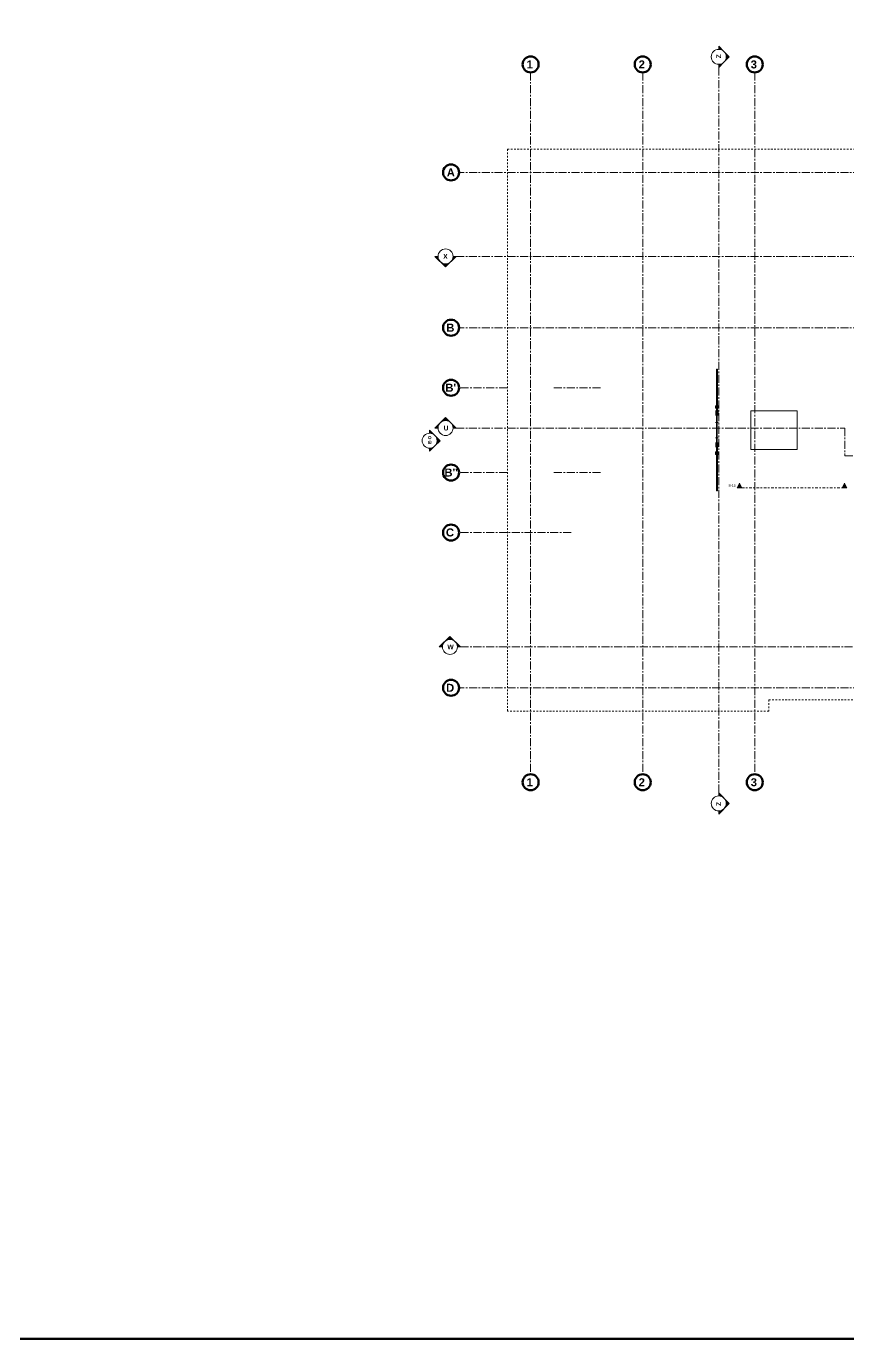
# Model space of a CAD drawing. Header units: inches. Extents: x -38 to 5698, y -33 to 92.
# Drawn here: x 534.1 to 585.4, y -33.2 to 48.8 of the extents above; entities that cross this region are included whole.
import ezdxf

# ---------------------------------------------------------------- set-up
doc = ezdxf.new("R2010")
doc.units = ezdxf.units.IN
doc.header["$MEASUREMENT"] = 0
doc.set_wipeout_variables(frame=1)
for name, pattern in [('Oculto', [0.15875, 0.105833, -0.052917]), ('Punto & Raya', [0.65, 0.5, -0.075, 0, -0.075]), ('Punto & Rayas', [0.335139, 0.15875, -0.088194, 0, -0.088194]), ('Wipeout_Contour', [1, 0, -1])]:
    doc.linetypes.add(name, pattern=pattern)
for name, color, linetype in [('02 _ ARQ _ ALB _ Ejes Generales', 7, 'Continuous'), ('08 _ STR _ EXT _ 07 Losa Aligerada', 7, 'Continuous'), ('Acabado - Muros', 7, 'Continuous'), ('Dibujo 2D - General', 7, 'Continuous'), ('Marcador - Alzados', 7, 'Continuous'), ('Marcador - Secciones', 251, 'Continuous')]:
    doc.layers.add(name, color=color, linetype=linetype)
doc.layers.add('COTAS', color=253, linetype='Continuous', lineweight=13)
doc.styles.add('Estilo_Generado_1', font='swisseb.ttf')
doc.styles.add('Estilo_Generado_3', font='arial.ttf')

msp = doc.modelspace()

# ---------------------------------------------------------------- hatches: boundary and pattern name
at = {"layer": 'Marcador - Alzados', "linetype": 'Continuous', "lineweight": 13}
for points in [[(559.262, 23.553), (559.262, 23.359, -0.198912), (559.593, 23.222)], [(559.593, 23.222, -0.414214), (559.593, 22.559), (559.925, 22.891)], [(559.262, 22.228), (559.593, 22.559, -0.198912), (559.262, 22.422)]]:
    msp.add_hatch(color=7, dxfattribs=at).paths.add_polyline_path(points)
at = {"layer": 'Marcador - Secciones', "linetype": 'Continuous', "lineweight": 13}
for points in [[(577.324, 47.536), (577.324, 47.342, -0.198912), (577.655, 47.205)], [(577.655, 47.205, -0.414214), (577.655, 46.542), (577.987, 46.874)], [(577.324, 46.211), (577.655, 46.542, -0.198912), (577.324, 46.405)], [(559.596, 34.407), (559.927, 34.075, -0.198912), (559.79, 34.407)], [(559.927, 34.075), (560.258, 33.744), (560.59, 34.075, -0.414214)], [(560.921, 34.407), (560.727, 34.407, -0.198912), (560.59, 34.075)], [(559.596, 23.682), (559.79, 23.682, -0.198912), (559.927, 24.013)], [(559.927, 24.013, -0.414214), (560.59, 24.013), (560.258, 24.344)], [(560.921, 23.682), (560.59, 24.013, -0.198912), (560.727, 23.682)], [(560.199, 10.333, -0.414214), (560.861, 10.333), (560.53, 10.664)], [(559.868, 10.002), (560.062, 10.002, -0.198912), (560.199, 10.333)], [(561.193, 10.002), (560.861, 10.333, -0.198912), (560.999, 10.002)], [(577.324, 0.888), (577.324, 0.694, -0.198912), (577.655, 0.557)], [(577.655, -0.106), (577.987, 0.225), (577.655, 0.557, -0.414214)], [(577.324, -0.437), (577.655, -0.106, -0.198912), (577.324, -0.243)]]:
    msp.add_hatch(color=7, dxfattribs=at).paths.add_polyline_path(points)
at = {"layer": 'Marcador - Secciones', "linetype": 'Continuous', "lineweight": 20}
for points in [[(578.468, 19.946), (578.768, 19.946), (578.618, 20.246)], [(585.337, 19.946), (585.187, 20.246), (585.037, 19.946)]]:
    msp.add_hatch(color=152, dxfattribs=at).paths.add_polyline_path(points)

# ---------------------------------------------------------------- linework, layer by layer
at = {"layer": '02 _ ARQ _ ALB _ Ejes Generales', "color": 251, "linetype": 'Punto & Raya', "lineweight": 13}
for p, q in [((565.574, 45.9), (565.574, 2.05)), ((572.574, 45.9), (572.574, 2.05)), ((579.574, 45.9), (579.574, 2.05)), ((611.824, 39.65), (561.1, 39.65)), ((611.824, 29.95), (561.1, 29.95)), ((564.1, 26.2), (561.1, 26.2)), ((567.029, 26.2), (570.029, 26.2)), ((564.1, 20.9), (561.1, 20.9)), ((567.029, 20.9), (570.029, 20.9)), ((568.1, 17.15), (561.1, 17.15)), ((611.824, 7.45), (561.1, 7.45))]:
    msp.add_line(p, q, dxfattribs=at)
at = {"layer": '02 _ ARQ _ ALB _ Ejes Generales', "color": 7, "linetype": 'Continuous', "lineweight": 60}
for centre in [(565.574, 46.4), (572.574, 46.4), (579.574, 46.4), (560.6, 39.65), (560.6, 29.95), (560.6, 26.2), (560.6, 20.9), (560.6, 17.15), (560.6, 7.45), (565.574, 1.55), (572.574, 1.55), (579.574, 1.55)]:
    msp.add_circle(centre, 0.5, dxfattribs=at)
at = {"layer": '08 _ STR _ EXT _ 07 Losa Aligerada', "color": 254, "linetype": 'Continuous', "lineweight": 18, "flags": 128}
msp.add_lwpolyline([(579.324, 24.75), (579.324, 22.35), (582.224, 22.35), (582.224, 24.75)], close=True, dxfattribs=at)
at = {"layer": 'Dibujo 2D - General', "color": 7, "linetype": 'Oculto', "lineweight": 13}
msp.add_lwpolyline([(607.824, 18.1), (609.174, 18.1), (609.174, 6.7), (580.453, 6.7), (580.453, 6), (564.124, 6), (564.124, 41.1), (589.304, 41.1), (589.304, 40.4), (609.174, 40.4), (609.174, 29.7), (607.824, 29.7)], close=True, dxfattribs=at)
at = {"layer": 'Marcador - Alzados', "color": 7, "linetype": 'Continuous', "lineweight": 13, "flags": 128}
for points in [[(559.593, 23.222), (559.262, 23.553), (559.262, 23.359, -0.198912)], [(559.593, 22.559), (559.262, 22.228), (559.262, 22.422, 0.198912)]]:
    msp.add_lwpolyline(points, format="xyb", dxfattribs=at)
msp.add_lwpolyline([(559.593, 22.559), (559.925, 22.891), (559.593, 23.222)], dxfattribs=at)
at = {"layer": 'Marcador - Alzados', "color": 7, "linetype": 'Continuous', "lineweight": 13}
msp.add_circle((559.262, 22.891), 0.468, dxfattribs=at)
at = {"layer": 'Marcador - Secciones', "color": 251, "linetype": 'Punto & Raya', "lineweight": 13}
for p, q in [((577.324, 46.211), (577.324, 0.888)), ((560.921, 34.407), (612.194, 34.407)), ((560.921, 23.682), (585.207, 23.682)), ((585.207, 23.682), (585.207, 21.937)), ((585.207, 21.937), (612.961, 21.937)), ((561.193, 10.002), (602.605, 10.002))]:
    msp.add_line(p, q, dxfattribs=at)
at = {"layer": 'Marcador - Secciones', "color": 7, "linetype": 'Continuous', "lineweight": 13}
for p, q in [((560.258, 33.744), (559.596, 34.407)), ((560.921, 34.407), (560.258, 33.744)), ((560.258, 24.344), (559.596, 23.682)), ((560.53, 10.664), (559.868, 10.002)), ((561.193, 10.002), (560.53, 10.664)), ((577.987, 0.225), (577.324, 0.888)), ((577.987, 0.225), (577.324, -0.437))]:
    msp.add_line(p, q, dxfattribs=at)
at = {"layer": 'Marcador - Secciones', "color": 251, "linetype": 'Punto & Rayas', "lineweight": 13}
msp.add_line((578.768, 19.946), (585.037, 19.946), dxfattribs=at)
at = {"layer": 'Marcador - Secciones', "color": 7, "linetype": 'Continuous', "lineweight": 13, "flags": 128}
for points in [[(577.655, 47.205), (577.324, 47.536), (577.324, 47.342, -0.198912)], [(577.655, 46.542), (577.324, 46.211), (577.324, 46.405, 0.198912)], [(559.596, 34.407), (559.79, 34.407, 0.198912)], [(560.921, 34.407), (560.727, 34.407, -0.198912)], [(560.59, 24.013), (560.921, 23.682), (560.727, 23.682, 0.198912)], [(559.596, 23.682), (559.79, 23.682, -0.198912)], [(559.868, 10.002), (560.062, 10.002, -0.198912)], [(561.193, 10.002), (560.999, 10.002, 0.198912)], [(577.324, 0.888), (577.324, 0.694, -0.198912)], [(577.324, -0.437), (577.324, -0.243, 0.198912)]]:
    msp.add_lwpolyline(points, format="xyb", dxfattribs=at)
for points in [[(577.655, 46.542), (577.987, 46.874), (577.655, 47.205)], [(560.59, 24.013), (560.258, 24.344)]]:
    msp.add_lwpolyline(points, dxfattribs=at)
at = {"layer": 'Marcador - Secciones', "color": 152, "linetype": 'Continuous', "lineweight": 20, "flags": 128}
for points in [[(578.468, 19.946), (578.768, 19.946), (578.618, 20.246)], [(585.337, 19.946), (585.037, 19.946), (585.187, 20.246)]]:
    msp.add_lwpolyline(points, close=True, dxfattribs=at)
at = {"layer": 'Marcador - Secciones', "color": 7, "linetype": 'Continuous', "lineweight": 13}
for centre in [(577.324, 46.874), (560.258, 34.407), (560.258, 23.682), (560.53, 10.002), (577.324, 0.225)]:
    msp.add_circle(centre, 0.468, dxfattribs=at)

# ---------------------------------------------------------------- texts
at = {"layer": '02 _ ARQ _ ALB _ Ejes Generales', "color": 7, "lineweight": 30, "char_height": 0.5, "attachment_point": 1, "style": 'Estilo_Generado_1'}
for s, insert in [('\\A1;{\\pql;\\pt0;\\fSwis721 Ex BT|b1|i0|c0|p34;1}', (565.325, 46.65)), ('\\A1;{\\pql;\\pt0;\\fSwis721 Ex BT|b1|i0|c0|p34;2}', (572.325, 46.65)), ('\\A1;{\\pql;\\pt0;\\fSwis721 Ex BT|b1|i0|c0|p34;3}', (579.325, 46.65)), ('\\A1;{\\pql;\\pt0;\\fSwis721 Ex BT|b1|i0|c0|p34;A}', (560.334, 39.9)), ('\\A1;{\\pql;\\pt0;\\fSwis721 Ex BT|b1|i0|c0|p34;B}', (560.307, 30.2)), ("\\A1;{\\pql;\\pt0;\\fSwis721 Ex BT|b1|i0|c0|p34;B'}", (560.248, 26.45)), ("\\A1;{\\pql;\\pt0;\\fSwis721 Ex BT|b1|i0|c0|p34;B''}", (560.188, 21.15)), ('\\A1;{\\pql;\\pt0;\\fSwis721 Ex BT|b1|i0|c0|p34;C}', (560.28, 17.408)), ('\\A1;{\\pql;\\pt0;\\fSwis721 Ex BT|b1|i0|c0|p34;D}', (560.293, 7.7)), ('\\A1;{\\pql;\\pt0;\\fSwis721 Ex BT|b1|i0|c0|p34;1}', (565.325, 1.8)), ('\\A1;{\\pql;\\pt0;\\fSwis721 Ex BT|b1|i0|c0|p34;2}', (572.325, 1.8)), ('\\A1;{\\pql;\\pt0;\\fSwis721 Ex BT|b1|i0|c0|p34;3}', (579.325, 1.8))]:
    msp.add_mtext(s, dxfattribs=dict(at, insert=insert))
at = {"layer": 'Marcador - Alzados', "color": 5, "lineweight": 35, "insert": (559.367, 23.192), "char_height": 0.2, "attachment_point": 9, "rotation": 90, "style": 'Estilo_Generado_1'}
msp.add_mtext('\\A1;{\\pqr;\\pt0;\\fSwis721 Ex BT|b1|i0|c0|p34;E-O}', dxfattribs=at)
at = {"layer": 'Marcador - Secciones', "color": 5, "lineweight": 25, "char_height": 0.3, "rotation": 90, "style": 'Estilo_Generado_1'}
for s, insert, attachment_point in [('\\A1;{\\pqr;\\pt0;\\fSwis721 Ex BT|b1|i0|c0|p34;Z}', (577.474, 47.035), 9), ('\\A1;{\\pql;\\pt0;\\fSwis721 Ex BT|b1|i0|c0|p34;Z}', (577.474, 0.064), 7)]:
    msp.add_mtext(s, dxfattribs=dict(at, insert=insert, attachment_point=attachment_point))
at = {"layer": 'Marcador - Secciones', "color": 5, "lineweight": 25, "char_height": 0.3, "style": 'Estilo_Generado_1'}
for s, insert, attachment_point in [('\\A1;{\\pql;\\pt0;\\fSwis721 Ex BT|b1|i0|c0|p34;X}', (560.11, 34.257), 7), ('\\A1;{\\pqr;\\pt0;\\fSwis721 Ex BT|b1|i0|c0|p34;U}', (560.444, 23.524), 9), ('\\A1;{\\pqr;\\pt0;\\fSwis721 Ex BT|b1|i0|c0|p34;W}', (560.766, 9.852), 9)]:
    msp.add_mtext(s, dxfattribs=dict(at, insert=insert, attachment_point=attachment_point))
at = {"layer": 'Marcador - Secciones', "color": 152, "lineweight": 20, "insert": (578.378, 20.012), "char_height": 0.15, "attachment_point": 9, "style": 'Estilo_Generado_3'}
msp.add_mtext('\\A1;{\\pqr;\\pt0;\\fArial|b0|i0|c0|p34;S-16}', dxfattribs=at)

# ---------------------------------------------------------------- next in the draw order: wipeouts: each hides what was drawn before it
at = {"color": 254, "linetype": 'Wipeout_Contour', "lineweight": 0, "ltscale": 19381.455}
msp.add_wipeout([(577.184, 26.887), (577.184, 26.885), (577.194, 26.885), (577.194, 26.887)], dxfattribs=at).dxf.layer = 'Acabado - Muros'
at = {"color": 254, "linetype": 'Wipeout_Contour', "lineweight": 0, "ltscale": 19381.425073}
msp.add_wipeout([(577.184, 25.925), (577.184, 25.065), (577.194, 25.065), (577.194, 25.925)], dxfattribs=at).dxf.layer = 'Acabado - Muros'
at = {"color": 254, "linetype": 'Wipeout_Contour', "lineweight": 0, "ltscale": 19381.481933}
msp.add_wipeout([(577.244, 22.11), (577.244, 22.495), (577.194, 22.495), (577.194, 22.11)], dxfattribs=at).dxf.layer = 'Acabado - Muros'

# ---------------------------------------------------------------- next in the draw order: wipeouts: each hides what was drawn before it
at = {"color": 254, "linetype": 'Wipeout_Contour', "lineweight": 0, "ltscale": 24226.324299}
msp.add_wipeout([(577.184, 26.935), (577.184, 26.887), (577.194, 26.887), (577.194, 26.91), (577.194, 26.935)], dxfattribs=at).dxf.layer = 'Acabado - Muros'
at = {"color": 254, "linetype": 'Wipeout_Contour', "lineweight": 0, "ltscale": 19381.434131}
msp.add_wipeout([(577.184, 25.925), (577.194, 25.925), (577.194, 25.933), (577.184, 25.933)], dxfattribs=at).dxf.layer = 'Acabado - Muros'
at = {"color": 254, "linetype": 'Wipeout_Contour', "lineweight": 0, "ltscale": 33918.454927}
msp.add_wipeout([(577.194, 24.915), (577.184, 24.915), (577.184, 24.055), (577.234, 24.055), (577.234, 24.463), (577.194, 24.463), (577.194, 24.775)], dxfattribs=at).dxf.layer = 'Acabado - Muros'
at = {"color": 254, "linetype": 'Wipeout_Contour', "lineweight": 0, "ltscale": 24226.104078}
msp.add_wipeout([(577.134, 22.035), (577.194, 22.035), (577.194, 22.11), (577.194, 22.121), (577.134, 22.121)], dxfattribs=at).dxf.layer = 'Acabado - Muros'

# ---------------------------------------------------------------- next in the draw order: wipeouts: each hides what was drawn before it
at = {"color": 254, "linetype": 'Wipeout_Contour', "lineweight": 0, "ltscale": 19381.458435}
msp.add_wipeout([(577.184, 27.144), (577.184, 26.935), (577.194, 26.935), (577.194, 27.144)], dxfattribs=at).dxf.layer = 'Acabado - Muros'
at = {"color": 254, "linetype": 'Wipeout_Contour', "lineweight": 0, "ltscale": 24226.297788}
msp.add_wipeout([(577.184, 25.975), (577.184, 25.933), (577.194, 25.933), (577.194, 25.95), (577.194, 25.975)], dxfattribs=at).dxf.layer = 'Acabado - Muros'
at = {"color": 254, "linetype": 'Wipeout_Contour', "lineweight": 0, "ltscale": 19381.46562}
msp.add_wipeout([(577.184, 24.005), (577.184, 23.095), (577.234, 23.095), (577.234, 24.005)], dxfattribs=at).dxf.layer = 'Acabado - Muros'
at = {"color": 254, "linetype": 'Wipeout_Contour', "lineweight": 0, "ltscale": 24227.55406}
msp.add_wipeout([(577.244, 22.11), (577.244, 22.035), (577.284, 22.035), (577.284, 22.121), (577.244, 22.121)], dxfattribs=at).dxf.layer = 'Acabado - Muros'

# ---------------------------------------------------------------- next in the draw order: hatches: boundary and pattern name
at = {"layer": 'Acabado - Muros', "linetype": 'Continuous', "lineweight": 0}
msp.add_hatch(color=254, dxfattribs=at).paths.add_polyline_path([(577.234, 24.055), (577.184, 24.055), (577.184, 24.005), (577.234, 24.005)])

# ---------------------------------------------------------------- next in the draw order: linework, layer by layer
at = {"layer": 'Acabado - Muros', "color": 7, "linetype": 'Continuous', "lineweight": 60}
for p, q in [((577.184, 24.055), (577.184, 24.005)), ((577.234, 24.055), (577.184, 24.055)), ((577.234, 24.005), (577.184, 24.005)), ((577.234, 24.055), (577.234, 24.005))]:
    msp.add_line(p, q, dxfattribs=at)

# ---------------------------------------------------------------- next in the draw order: wipeouts: each hides what was drawn before it
at = {"color": 254, "linetype": 'Wipeout_Contour', "lineweight": 0, "ltscale": 19381.461714}
msp.add_wipeout([(577.184, 27.144), (577.194, 27.144), (577.194, 27.229), (577.184, 27.229)], dxfattribs=at).dxf.layer = 'Acabado - Muros'
at = {"color": 254, "linetype": 'Wipeout_Contour', "lineweight": 0, "ltscale": 19381.259182}
msp.add_wipeout([(577.134, 22.185), (577.134, 22.121), (577.194, 22.121), (577.194, 22.185)], dxfattribs=at).dxf.layer = 'Acabado - Muros'

# ---------------------------------------------------------------- next in the draw order: wipeouts: each hides what was drawn before it
at = {"color": 254, "linetype": 'Wipeout_Contour', "lineweight": 0, "ltscale": 19381.584659}
msp.add_wipeout([(577.244, 27.286), (577.244, 27.35), (577.194, 27.35), (577.194, 27.286)], dxfattribs=at).dxf.layer = 'Acabado - Muros'
at = {"color": 254, "linetype": 'Wipeout_Contour', "lineweight": 0, "ltscale": 19381.659178}
msp.add_wipeout([(577.244, 22.185), (577.244, 22.121), (577.284, 22.121), (577.284, 22.185)], dxfattribs=at).dxf.layer = 'Acabado - Muros'

# ---------------------------------------------------------------- next in the draw order: wipeouts: each hides what was drawn before it
at = {"color": 254, "linetype": 'Wipeout_Contour', "lineweight": 0, "ltscale": 19381.579732}
msp.add_wipeout([(577.244, 26.91), (577.244, 27.286), (577.194, 27.286), (577.194, 26.91)], dxfattribs=at).dxf.layer = 'Acabado - Muros'
at = {"color": 254, "linetype": 'Wipeout_Contour', "lineweight": 0, "ltscale": 19381.469815}
msp.add_wipeout([(577.244, 21.15), (577.244, 22.11), (577.194, 22.11), (577.194, 21.15)], dxfattribs=at).dxf.layer = 'Acabado - Muros'

# ---------------------------------------------------------------- next in the draw order: linework, layer by layer
at = {"layer": 'Acabado - Muros', "color": 251, "linetype": 'Continuous', "lineweight": 13, "flags": 128}
msp.add_lwpolyline([(577.194, 27.35), (577.244, 27.35)], dxfattribs=at)

# ---------------------------------------------------------------- next in the draw order: wipeouts: each hides what was drawn before it
at = {"color": 254, "linetype": 'Wipeout_Contour', "lineweight": 0, "ltscale": 19381.565052}
msp.add_wipeout([(577.244, 25.95), (577.244, 26.91), (577.194, 26.91), (577.194, 25.95)], dxfattribs=at).dxf.layer = 'Acabado - Muros'
at = {"color": 254, "linetype": 'Wipeout_Contour', "lineweight": 0, "ltscale": 24226.181827}
msp.add_wipeout([(577.184, 21.168), (577.184, 21.125), (577.194, 21.125), (577.194, 21.15), (577.194, 21.168)], dxfattribs=at).dxf.layer = 'Acabado - Muros'

# ---------------------------------------------------------------- next in the draw order: wipeouts: each hides what was drawn before it
at = {"color": 254, "linetype": 'Wipeout_Contour', "lineweight": 0, "ltscale": 19381.544483}
msp.add_wipeout([(577.244, 24.99), (577.244, 25.95), (577.194, 25.95), (577.194, 24.99)], dxfattribs=at).dxf.layer = 'Acabado - Muros'
at = {"color": 254, "linetype": 'Wipeout_Contour', "lineweight": 0, "ltscale": 19381.341622}
msp.add_wipeout([(577.184, 21.175), (577.184, 21.168), (577.194, 21.168), (577.194, 21.175)], dxfattribs=at).dxf.layer = 'Acabado - Muros'

# ---------------------------------------------------------------- next in the draw order: wipeouts: each hides what was drawn before it
at = {"color": 254, "linetype": 'Wipeout_Contour', "lineweight": 0, "ltscale": 19381.44513}
msp.add_wipeout([(577.184, 26.885), (577.184, 25.975), (577.194, 25.975), (577.194, 26.885)], dxfattribs=at).dxf.layer = 'Acabado - Muros'
at = {"color": 254, "linetype": 'Wipeout_Contour', "lineweight": 0, "ltscale": 19381.532185}
msp.add_wipeout([(577.244, 24.775), (577.244, 24.99), (577.194, 24.99), (577.194, 24.775)], dxfattribs=at).dxf.layer = 'Acabado - Muros'
at = {"color": 254, "linetype": 'Wipeout_Contour', "lineweight": 0, "ltscale": 19381.45305}
msp.add_wipeout([(577.244, 20.19), (577.244, 21.15), (577.194, 21.15), (577.194, 20.19)], dxfattribs=at).dxf.layer = 'Acabado - Muros'

# ---------------------------------------------------------------- next in the draw order: hatches: boundary and pattern name
at = {"layer": 'Acabado - Muros', "linetype": 'Continuous', "lineweight": 9}
msp.add_hatch(color=250, dxfattribs=at).paths.add_polyline_path([(577.204, 24.463), (577.204, 24.055), (577.214, 24.055), (577.214, 24.463)])

# ---------------------------------------------------------------- next in the draw order: linework, layer by layer
at = {"layer": 'Acabado - Muros', "color": 7, "linetype": 'Continuous', "lineweight": 60}
msp.add_line((577.244, 24.463), (577.194, 24.463), dxfattribs=at)
at = {"layer": 'Acabado - Muros', "color": 251, "linetype": 'Continuous', "lineweight": 13, "flags": 128}
for points in [[(577.184, 26.935), (577.184, 27.229)], [(577.194, 27.229), (577.184, 27.229)], [(577.184, 27.144), (577.194, 27.144)], [(577.194, 27.286), (577.244, 27.286)], [(577.184, 26.935), (577.184, 26.887), (577.184, 26.885)], [(577.194, 26.935), (577.184, 26.935)], [(577.184, 26.887), (577.194, 26.887)], [(577.184, 25.975), (577.184, 26.885)], [(577.184, 26.885), (577.194, 26.885)], [(577.194, 26.91), (577.244, 26.91)], [(577.184, 25.975), (577.184, 25.933), (577.184, 25.925)], [(577.194, 25.975), (577.184, 25.975)], [(577.184, 25.933), (577.194, 25.933)], [(577.184, 25.925), (577.194, 25.925)], [(577.194, 25.95), (577.244, 25.95)], [(577.234, 24.055), (577.234, 24.463)]]:
    msp.add_lwpolyline(points, dxfattribs=at)
at = {"layer": 'Acabado - Muros', "color": 7, "linetype": 'Continuous', "lineweight": 13, "flags": 128}
msp.add_lwpolyline([(577.204, 24.463), (577.214, 24.463), (577.214, 24.055), (577.204, 24.055)], close=True, dxfattribs=at)

# ---------------------------------------------------------------- next in the draw order: wipeouts: each hides what was drawn before it
at = {"color": 254, "linetype": 'Wipeout_Contour', "lineweight": 0, "ltscale": 19381.713504}
msp.add_wipeout([(577.244, 24.915), (577.284, 24.915), (577.284, 24.979), (577.244, 24.979)], dxfattribs=at).dxf.layer = 'Acabado - Muros'
at = {"color": 254, "linetype": 'Wipeout_Contour', "lineweight": 0, "ltscale": 19381.349431}
msp.add_wipeout([(577.184, 22.035), (577.184, 21.175), (577.194, 21.175), (577.194, 22.035)], dxfattribs=at).dxf.layer = 'Acabado - Muros'
at = {"color": 254, "linetype": 'Wipeout_Contour', "lineweight": 0, "ltscale": 24226.161105}
msp.add_wipeout([(577.184, 20.214), (577.184, 20.165), (577.194, 20.165), (577.194, 20.19), (577.194, 20.214)], dxfattribs=at).dxf.layer = 'Acabado - Muros'

# ---------------------------------------------------------------- next in the draw order: wipeouts: each hides what was drawn before it
at = {"color": 254, "linetype": 'Wipeout_Contour', "lineweight": 0, "ltscale": 19381.313509}
msp.add_wipeout([(577.134, 24.915), (577.194, 24.915), (577.194, 24.979), (577.134, 24.979)], dxfattribs=at).dxf.layer = 'Acabado - Muros'
at = {"color": 254, "linetype": 'Wipeout_Contour', "lineweight": 0, "ltscale": 33918.390883}
msp.add_wipeout([(577.184, 23.045), (577.184, 22.185), (577.194, 22.185), (577.194, 22.495), (577.194, 22.787), (577.234, 22.787), (577.234, 23.045)], dxfattribs=at).dxf.layer = 'Acabado - Muros'
at = {"color": 254, "linetype": 'Wipeout_Contour', "lineweight": 0, "ltscale": 19381.325266}
msp.add_wipeout([(577.184, 20.215), (577.184, 20.214), (577.194, 20.214), (577.194, 20.215)], dxfattribs=at).dxf.layer = 'Acabado - Muros'

# ---------------------------------------------------------------- next in the draw order: hatches: boundary and pattern name
at = {"layer": 'Acabado - Muros', "linetype": 'Continuous', "lineweight": 9}
for points in [[(577.204, 24.005), (577.204, 23.095), (577.214, 23.095), (577.214, 24.005)], [(577.204, 23.045), (577.204, 22.787), (577.214, 22.787), (577.214, 23.045)]]:
    msp.add_hatch(color=250, dxfattribs=at).paths.add_polyline_path(points)
at = {"layer": 'Acabado - Muros', "linetype": 'Continuous', "lineweight": 0}
for points in [[(577.234, 23.095), (577.184, 23.095), (577.184, 23.045), (577.234, 23.045)], [(577.244, 22.787), (577.194, 22.787), (577.194, 22.495), (577.244, 22.495)]]:
    msp.add_hatch(color=254, dxfattribs=at).paths.add_polyline_path(points)

# ---------------------------------------------------------------- next in the draw order: linework, layer by layer
at = {"layer": 'Acabado - Muros', "color": 7, "linetype": 'Continuous', "lineweight": 60}
for p, q in [((577.184, 23.095), (577.184, 23.045)), ((577.234, 23.095), (577.184, 23.095)), ((577.234, 23.045), (577.184, 23.045)), ((577.234, 23.095), (577.234, 23.045)), ((577.194, 22.787), (577.194, 22.495)), ((577.244, 22.787), (577.194, 22.787)), ((577.244, 22.495), (577.194, 22.495)), ((577.244, 22.787), (577.244, 22.495))]:
    msp.add_line(p, q, dxfattribs=at)
at = {"layer": 'Acabado - Muros', "color": 251, "linetype": 'Continuous', "lineweight": 13, "flags": 128}
for points in [[(577.184, 23.095), (577.184, 24.005)], [(577.234, 23.095), (577.234, 24.005)], [(577.184, 22.185), (577.184, 23.045)], [(577.234, 22.787), (577.234, 23.045)], [(577.134, 22.185), (577.134, 22.121), (577.134, 22.035)], [(577.194, 22.185), (577.134, 22.185)], [(577.284, 22.185), (577.244, 22.185)], [(577.284, 22.035), (577.284, 22.121), (577.284, 22.185)], [(577.134, 22.121), (577.194, 22.121)], [(577.134, 22.035), (577.194, 22.035)], [(577.244, 22.11), (577.194, 22.11)], [(577.244, 22.121), (577.284, 22.121)], [(577.244, 22.035), (577.284, 22.035)]]:
    msp.add_lwpolyline(points, dxfattribs=at)
at = {"layer": 'Acabado - Muros', "color": 7, "linetype": 'Continuous', "lineweight": 13, "flags": 128}
for points in [[(577.204, 24.005), (577.214, 24.005), (577.214, 23.095), (577.204, 23.095)], [(577.204, 23.045), (577.214, 23.045), (577.214, 22.787), (577.204, 22.787)]]:
    msp.add_lwpolyline(points, close=True, dxfattribs=at)

# ---------------------------------------------------------------- next in the draw order: wipeouts: each hides what was drawn before it
at = {"color": 254, "linetype": 'Wipeout_Contour', "lineweight": 0, "ltscale": 24226.171721}
msp.add_wipeout([(577.134, 25.065), (577.134, 24.979), (577.194, 24.979), (577.194, 24.99), (577.194, 25.065)], dxfattribs=at).dxf.layer = 'Acabado - Muros'
at = {"color": 254, "linetype": 'Wipeout_Contour', "lineweight": 0, "ltscale": 19381.442987}
msp.add_wipeout([(577.244, 19.964), (577.244, 20.19), (577.194, 20.19), (577.194, 19.964)], dxfattribs=at).dxf.layer = 'Acabado - Muros'

# ---------------------------------------------------------------- next in the draw order: wipeouts: each hides what was drawn before it
at = {"color": 254, "linetype": 'Wipeout_Contour', "lineweight": 0, "ltscale": 24227.6217}
msp.add_wipeout([(577.244, 24.979), (577.284, 24.979), (577.284, 25.065), (577.244, 25.065), (577.244, 24.99)], dxfattribs=at).dxf.layer = 'Acabado - Muros'
at = {"color": 254, "linetype": 'Wipeout_Contour', "lineweight": 0, "ltscale": 19381.323934}
msp.add_wipeout([(577.184, 20.165), (577.184, 20.103), (577.194, 20.103), (577.194, 20.165)], dxfattribs=at).dxf.layer = 'Acabado - Muros'

# ---------------------------------------------------------------- next in the draw order: hatches: boundary and pattern name
at = {"layer": 'Acabado - Muros', "linetype": 'Continuous', "lineweight": 0}
msp.add_hatch(color=254, dxfattribs=at).paths.add_polyline_path([(577.244, 24.463), (577.244, 24.775), (577.194, 24.775), (577.194, 24.463)])

# ---------------------------------------------------------------- next in the draw order: linework, layer by layer
at = {"layer": 'Acabado - Muros', "color": 7, "linetype": 'Continuous', "lineweight": 60}
for p, q in [((577.194, 24.775), (577.194, 24.463)), ((577.244, 24.775), (577.194, 24.775)), ((577.244, 24.775), (577.244, 24.463))]:
    msp.add_line(p, q, dxfattribs=at)
at = {"layer": 'Acabado - Muros', "color": 251, "linetype": 'Continuous', "lineweight": 13, "flags": 128}
for points in [[(577.194, 27.35), (577.194, 27.286), (577.194, 26.91), (577.194, 25.95), (577.194, 24.99), (577.194, 24.775)], [(577.244, 27.35), (577.244, 27.286), (577.244, 26.91), (577.244, 25.95), (577.244, 24.99), (577.244, 24.775)], [(577.184, 25.065), (577.184, 25.925)], [(577.134, 25.065), (577.134, 24.979), (577.134, 24.915)], [(577.194, 25.065), (577.134, 25.065)], [(577.134, 24.979), (577.194, 24.979)], [(577.134, 24.915), (577.194, 24.915)], [(577.184, 24.055), (577.184, 24.915)], [(577.194, 24.99), (577.244, 24.99)], [(577.284, 25.065), (577.244, 25.065)], [(577.244, 24.979), (577.284, 24.979)], [(577.244, 24.915), (577.284, 24.915)], [(577.284, 24.915), (577.284, 24.979), (577.284, 25.065)]]:
    msp.add_lwpolyline(points, dxfattribs=at)

# ---------------------------------------------------------------- next in the draw order: wipeouts: each hides what was drawn before it
at = {"color": 254, "linetype": 'Wipeout_Contour', "lineweight": 0, "ltscale": 19381.322731}
msp.add_wipeout([(577.184, 20.103), (577.184, 20.02), (577.194, 20.02), (577.194, 20.103)], dxfattribs=at).dxf.layer = 'Acabado - Muros'

# ---------------------------------------------------------------- next in the draw order: wipeouts: each hides what was drawn before it
at = {"color": 254, "linetype": 'Wipeout_Contour', "lineweight": 0, "ltscale": 19381.43936}
msp.add_wipeout([(577.244, 19.75), (577.244, 19.964), (577.194, 19.964), (577.194, 19.75)], dxfattribs=at).dxf.layer = 'Acabado - Muros'

# ---------------------------------------------------------------- next in the draw order: linework, layer by layer
at = {"layer": 'Acabado - Muros', "color": 251, "linetype": 'Continuous', "lineweight": 13, "flags": 128}
msp.add_lwpolyline([(577.244, 19.75), (577.194, 19.75)], dxfattribs=at)

# ---------------------------------------------------------------- next in the draw order: wipeouts: each hides what was drawn before it
at = {"color": 254, "linetype": 'Wipeout_Contour', "lineweight": 0, "ltscale": 19381.333127}
msp.add_wipeout([(577.184, 21.125), (577.184, 20.215), (577.194, 20.215), (577.194, 21.125)], dxfattribs=at).dxf.layer = 'Acabado - Muros'

# ---------------------------------------------------------------- next in the draw order: linework, layer by layer
at = {"layer": 'Acabado - Muros', "color": 251, "linetype": 'Continuous', "lineweight": 13}
msp.add_line((577.184, 20.165), (577.184, 20.02), dxfattribs=at)
at = {"layer": 'Acabado - Muros', "color": 251, "linetype": 'Continuous', "lineweight": 13, "flags": 128}
for points in [[(577.194, 22.495), (577.194, 22.11), (577.194, 21.15), (577.194, 20.19), (577.194, 19.75)], [(577.244, 22.495), (577.244, 22.11), (577.244, 21.15), (577.244, 20.19), (577.244, 19.75)], [(577.184, 21.175), (577.184, 22.035)], [(577.184, 21.175), (577.184, 21.168), (577.184, 21.125)], [(577.194, 21.175), (577.184, 21.175)], [(577.184, 21.168), (577.194, 21.168)], [(577.184, 20.215), (577.184, 21.125)], [(577.184, 21.125), (577.194, 21.125)], [(577.244, 21.15), (577.194, 21.15)], [(577.184, 20.215), (577.184, 20.214), (577.184, 20.165)], [(577.194, 20.215), (577.184, 20.215)], [(577.184, 20.214), (577.194, 20.214)], [(577.184, 20.165), (577.194, 20.165)], [(577.194, 20.103), (577.184, 20.103)], [(577.184, 20.02), (577.194, 20.02)], [(577.244, 20.19), (577.194, 20.19)], [(577.244, 19.964), (577.194, 19.964)]]:
    msp.add_lwpolyline(points, dxfattribs=at)
at = {"layer": 'COTAS', "color": 1, "linetype": 'ByBlock', "lineweight": 140}
msp.add_lwpolyline([(-38.241, 91.663), (630.501, 91.663), (630.501, -33.22), (-38.241, -33.22)], close=True, dxfattribs=at)

doc.saveas('drawing.dxf')
